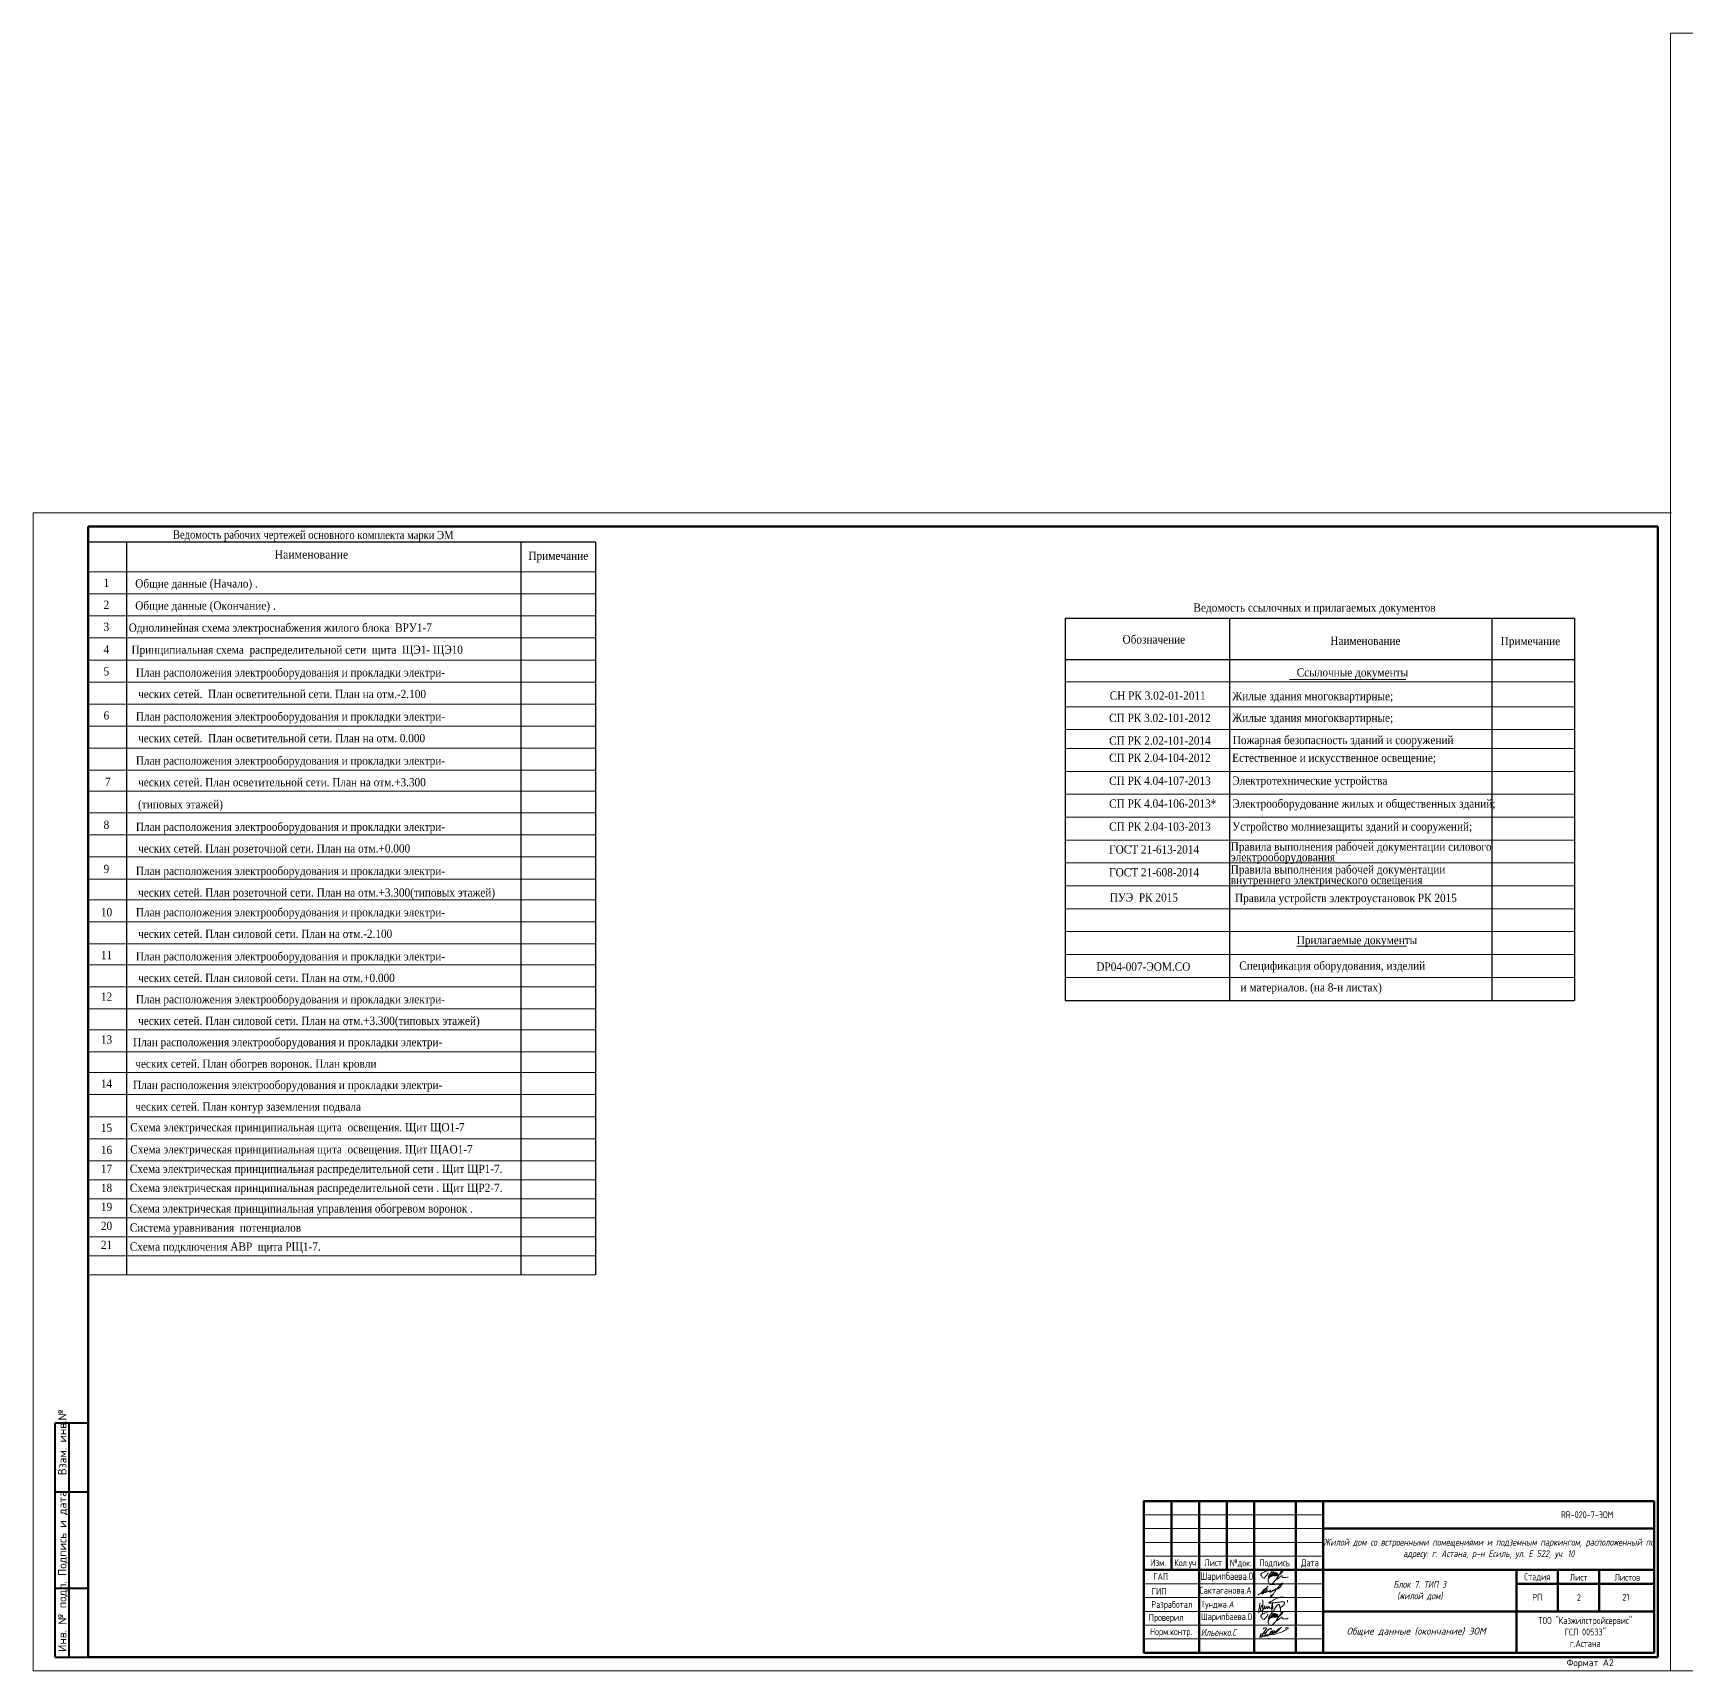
# Model space of a CAD drawing. Header units: millimetres. Extents: x 238368 to 12576735, y -3287118 to 3545602.
# Drawn here: x 5224906 to 5284862, y -2015377 to -1955977 of the extents above; entities that cross this region are included whole.
import ezdxf
from ezdxf.enums import TextEntityAlignment as Align

# ---------------------------------------------------------------- set-up
doc = ezdxf.new("R2010")
doc.units = ezdxf.units.MM
doc.layers.get('0').update_dxf_attribs({"lineweight": 13})
for name, color, linetype, lineweight in [('A-SHEET-n', 26, 'Continuous', 50), ('A-TABLE_2', 26, 'Continuous', 15), ('Frame', 7, 'Continuous', 30), ('Text standart (rus)', 7, 'Continuous', 13), ('Подпись', 162, 'Continuous', 15), ('Штамп', 7, 'Continuous', 50), ('ЭЛ текст', 7, 'Continuous', 20)]:
    doc.layers.add(name, color=color, linetype=linetype, lineweight=lineweight)
doc.layers.add('A_SHTAMP', color=7, linetype='Continuous')
doc.layers.add('ТП', color=7, linetype='Continuous')
doc.layers.add('G-IMPT', color=1, linetype='Continuous', lineweight=25, true_color=0xff0000)
doc.styles.add('GOST', font='isocpeur.ttf')
doc.styles.get("Standard").update_dxf_attribs({"font": 'isocpeur.ttf', "width": 0.8})
doc.styles.add('TNRC', font='times.ttf')
doc.styles.add('Стиль ВК', font='isocpeui.ttf', dxfattribs={"height": 250})

# ---------------------------------------------------------------- blocks, each defined once
blk = doc.blocks.new('A$C057992fb')
at = {"layer": 'G-IMPT', "color": 154, "lineweight": 9, "true_color": 0x0052a5}
for points in [[(5386, 43584), (3608, 33561), (2272, 25866), (1315, 19990), (673, 15420), (284, 11648), (84, 8160), (11, 4448), (0, 0)], [(17362, 14978), (17173, 19223), (16965, 22658), (16739, 25381), (16498, 27490), (16244, 29084), (15978, 30260), (15703, 31118), (15420, 31756), (15131, 32256), (14837, 32641), (14539, 32919), (14237, 33097), (13931, 33183), (13622, 33184), (13311, 33106), (12999, 32959), (12684, 32745), (12366, 32456), (12041, 32077), (11708, 31596), (11363, 31000), (11003, 30275), (10627, 29410), (10231, 28389), (9816, 27209), (9393, 25895), (8974, 24482), (8575, 23003), (8208, 21493), (7888, 19985), (7627, 18513), (7440, 17112), (7336, 15810), (7314, 14612), (7366, 13519), (7486, 12530), (7668, 11644), (7907, 10863), (8195, 10186), (8527, 9612), (8897, 9142), (9305, 8777), (9753, 8517), (10240, 8363), (10768, 8316), (11338, 8376), (11950, 8545), (12606, 8823), (13305, 9213), (14050, 9729), (14839, 10384), (15673, 11194), (16551, 12174), (17476, 13340), (18445, 14705), (19460, 16285), (20516, 18084), (21583, 20068), (22630, 22190), (23622, 24405), (24525, 26666), (25307, 28928), (25934, 31145), (26372, 33272)], [(16097, 57545), (16948, 53558), (17543, 49068), (17914, 44213), (18097, 39127), (18124, 33948), (18030, 28810), (17850, 23850), (17617, 19204), (17362, 14978), (17107, 11163), (16867, 7717), (16661, 4602), (16505, 1777), (16418, -797), (16416, -3160), (16517, -5352)], [(26153, 32209), (25895, 30330), (25714, 28637), (25600, 27122), (25544, 25772), (25537, 24578), (25568, 23531), (25629, 22619), (25711, 21833), (25804, 21163), (25910, 20598), (26028, 20128), (26162, 19742), (26310, 19431), (26476, 19183), (26660, 18990), (26864, 18839), (27088, 18724), (27330, 18643), (27588, 18599), (27859, 18592), (28140, 18625), (28430, 18700), (28725, 18817), (29023, 18978), (29322, 19186), (29624, 19440), (29931, 19742), (30246, 20092), (30569, 20492), (30905, 20941), (31255, 21441), (31622, 21993), (32005, 22595), (32402, 23242), (32805, 23925), (33210, 24639), (33609, 25374), (33997, 26123), (34368, 26879), (34716, 27634), (35036, 28377), (35324, 29089), (35578, 29746), (35794, 30324), (35970, 30800), (36103, 31151), (36191, 31353), (36231, 31383), (36222, 31226), (36172, 30900), (36091, 30432), (35989, 29847), (35876, 29172), (35763, 28434), (35659, 27659), (35574, 26873), (35517, 26098), (35489, 25346), (35489, 24620), (35518, 23928), (35575, 23275), (35659, 22667), (35771, 22110), (35909, 21610), (36073, 21171), (36260, 20793), (36466, 20473), (36685, 20208), (36915, 19997), (37150, 19837), (37388, 19726), (37624, 19661), (37855, 19641), (38084, 19664), (38314, 19732), (38550, 19844), (38795, 19999), (39053, 20199), (39328, 20442), (39624, 20729), (39949, 21072), (40327, 21531), (40786, 22178), (41354, 23085), (42061, 24323), (42933, 25966), (44000, 28085), (45289, 30752)], [(45289, 30752), (45193, 29549), (45189, 28434), (45266, 27408), (45412, 26467), (45615, 25610), (45863, 24833), (46144, 24136), (46448, 23516), (46762, 22970), (47088, 22494), (47426, 22085), (47777, 21738), (48141, 21448), (48522, 21211), (48918, 21024), (49332, 20881), (49764, 20778), (50210, 20715), (50666, 20689), (51127, 20699), (51588, 20744), (52046, 20822), (52495, 20932), (52931, 21072), (53351, 21240), (53755, 21429), (54145, 21630), (54523, 21834), (54890, 22034), (55249, 22220), (55601, 22384), (55948, 22518), (56292, 22615), (56630, 22672), (56964, 22689), (57292, 22666), (57613, 22603), (57927, 22497), (58232, 22351), (58527, 22162), (58812, 21931), (59086, 21665), (59345, 21371), (59590, 21055), (59817, 20726), (60025, 20390), (60214, 20054), (60380, 19726), (60522, 19413), (60643, 19121), (60745, 18858), (60828, 18631), (60897, 18446), (60951, 18310), (60994, 18229), (61028, 18212), (61053, 18265), (61072, 18394), (61082, 18607), (61085, 18910), (61080, 19312), (61067, 19818), (61046, 20436), (61017, 21173), (60979, 22037), (60930, 23046), (60867, 24217), (60787, 25567), (60689, 27116), (60568, 28881), (60423, 30881), (60251, 33133), (60050, 35627), (59827, 38246), (59589, 40840), (59343, 43265), (59096, 45372), (58857, 47015), (58632, 48047), (58429, 48321), (58253, 47740), (58102, 46404), (57969, 44464), (57850, 42072), (57740, 39378), (57633, 36532), (57525, 33685), (57409, 30988), (57284, 28562), (57153, 26405), (57023, 24487), (56899, 22776), (56789, 21242), (56697, 19853), (56632, 18578), (56598, 17386), (56601, 16252), (56642, 15168), (56719, 14133), (56833, 13145), (56981, 12204), (57164, 11307), (57381, 10452), (57631, 9640), (57912, 8868), (58221, 8143), (58550, 7470), (58897, 6856), (59254, 6308), (59616, 5832), (59979, 5434), (60336, 5120), (60685, 4899), (61035, 4788), (61395, 4804), (61776, 4965), (62189, 5291), (62644, 5799), (63153, 6508), (63724, 7435), (64368, 8590), (65082, 9949), (65861, 11478), (66703, 13144), (67602, 14912), (68556, 16750), (69559, 18623), (70608, 20499), (71698, 22347), (72815, 24148), (73946, 25887), (75077, 27549), (76194, 29118), (77283, 30579), (78331, 31916), (79323, 33114), (80250, 34161), (81114, 35062), (81923, 35826), (82684, 36461), (83405, 36975), (84092, 37377), (84754, 37677), (85396, 37881), (86026, 37995), (86642, 38007), (87244, 37903), (87828, 37665), (88394, 37279), (88940, 36729), (89464, 36000), (89965, 35077), (90441, 33950), (90895, 32642), (91328, 31182), (91744, 29598), (92145, 27920), (92534, 26177), (92913, 24397), (93285, 22610), (93651, 20844), (94005, 19119), (94339, 17458), (94647, 15880), (94921, 14407), (95154, 13058), (95337, 11856), (95465, 10819), (95531, 9968), (95543, 9316), (95509, 8874), (95439, 8654), (95340, 8667), (95223, 8926), (95096, 9442), (94969, 10227), (94849, 11280), (94744, 12550), (94660, 13977), (94604, 15497), (94582, 17049), (94602, 18569), (94670, 19997), (94792, 21269), (94974, 22338), (95219, 23220), (95526, 23945), (95898, 24541), (96335, 25040), (96838, 25471), (97409, 25864), (98048, 26249), (98754, 26652), (99520, 27086), (100336, 27556), (101191, 28070), (102075, 28637), (102979, 29263), (103892, 29957), (104805, 30725), (105708, 31571), (106590, 32485), (107443, 33451), (108256, 34457), (109020, 35487), (109726, 36526), (110363, 37561), (110923, 38576), (111398, 39560), (111792, 40508), (112111, 41417), (112362, 42284), (112549, 43107), (112680, 43884), (112761, 44611), (112798, 45287), (112795, 45909), (112743, 46476), (112635, 46989), (112459, 47448), (112207, 47852), (111867, 48203), (111432, 48499), (110891, 48742), (110229, 48931), (109415, 49064), (108413, 49143), (107185, 49165), (105696, 49131), (103909, 49038), (101787, 48887), (99295, 48678), (96414, 48410), (93204, 48092), (89742, 47736), (86105, 47351), (82372, 46947), (78619, 46537), (74925, 46129), (71367, 45734), (68011, 45361), (64873, 45013), (61956, 44689), (59265, 44390), (56804, 44117), (54576, 43870), (52586, 43649), (50837, 43455), (49330, 43288), (48048, 43152), (46968, 43048), (46071, 42979), (45334, 42949), (44737, 42959), (44258, 43013), (43877, 43113), (43578, 43262), (43368, 43463), (43263, 43719), (43275, 44033), (43420, 44408), (43710, 44848), (44161, 45355), (44785, 45932), (45597, 46584), (46612, 47318), (47846, 48142), (49313, 49064), (51028, 50092), (53008, 51235), (55267, 52500), (57821, 53896), (60672, 55423), (63771, 57048), (67055, 58728), (70464, 60422), (73935, 62088), (77407, 63685), (80817, 65170), (84104, 66503), (87226, 67646), (90228, 68586), (93175, 69313), (96130, 69819), (99160, 70093), (102328, 70127), (105700, 69912), (109340, 69439)], [(125385, 56635), (125208, 54967), (125101, 53665), (125085, 52622), (125179, 51732), (125403, 50888), (125775, 49986), (126316, 48919), (127045, 47580)]]:
    blk.add_lwpolyline(points, dxfattribs=at)

msp = doc.modelspace()

# ---------------------------------------------------------------- linework, layer by layer
for p, q in [((5224906, -1973377), (5224906, -2015377)), ((5284306, -1973377), (5224906, -1973377)), ((5284270, -2015377), (5284270, -1973377)), ((5224906, -2015377), (5284306, -2015377))]:
    msp.add_line(p, q)
at = {"color": 7, "lineweight": 30}
for p, q in [((5245297, -1974446), (5226906, -1974446)), ((5228297, -1974446), (5228297, -2001013)), ((5242587, -1974446), (5242587, -2001013)), ((5245296, -1974446), (5245296, -2001013))]:
    msp.add_line(p, q, dxfattribs=at)
at = {"lineweight": 15}
for p, q in [((5245297, -1975515), (5226906, -1975515)), ((5226906, -1976315), (5245297, -1976315)), ((5226906, -1977115), (5245297, -1977115)), ((5226906, -1977915), (5245297, -1977915)), ((5226906, -1978715), (5245297, -1978715)), ((5226906, -1979515), (5245297, -1979515)), ((5226906, -1980315), (5245297, -1980315)), ((5226906, -1981115), (5245297, -1981115)), ((5226906, -1981915), (5245297, -1981915)), ((5226906, -1982715), (5245297, -1982715)), ((5226906, -1983470), (5245297, -1983470)), ((5226906, -1984258), (5245297, -1984258)), ((5226906, -1985058), (5245297, -1985058)), ((5226906, -1985858), (5245297, -1985858)), ((5226906, -1986658), (5245297, -1986658)), ((5226906, -1987413), (5245297, -1987413)), ((5226906, -1988213), (5245297, -1988213)), ((5226906, -1989013), (5245297, -1989013)), ((5226906, -1989768), (5245297, -1989768)), ((5226906, -1990568), (5245297, -1990568)), ((5226906, -1991368), (5245297, -1991368)), ((5226906, -1992122), (5245297, -1992122)), ((5226906, -1992922), (5245297, -1992922)), ((5226906, -1993677), (5245297, -1993677)), ((5226906, -1994477), (5245297, -1994477)), ((5226906, -1995277), (5245297, -1995277)), ((5226906, -1996077), (5245297, -1996077)), ((5226906, -1996877), (5245297, -1996877)), ((5226906, -1997566), (5245297, -1997566)), ((5226906, -1997566), (5245297, -1997566)), ((5226906, -1998256), (5245297, -1998256)), ((5226906, -1998945), (5245297, -1998945)), ((5226906, -1999634), (5245297, -1999634)), ((5226906, -2000324), (5245297, -2000324)), ((5226906, -2001013), (5245297, -2001013))]:
    msp.add_line(p, q, dxfattribs=at)
at = {"lineweight": 30}
msp.add_line((5225712, -2014877), (5226912, -2014877), dxfattribs=at)
at = {"layer": 'A-SHEET-n', "color": 0}
for p, q in [((5266179, -2011731), (5266179, -2009216)), ((5267179, -2014716), (5267179, -2009216)), ((5268179, -2011716), (5268179, -2009216)), ((5269179, -2014716), (5269179, -2009216)), ((5270679, -2014716), (5270679, -2009216)), ((5271679, -2014716), (5271679, -2009216)), ((5271679, -2010216), (5283679, -2010216)), ((5265179, -2011716), (5271679, -2011716)), ((5271679, -2011716), (5283679, -2011716)), ((5278679, -2011716), (5278679, -2014716)), ((5271679, -2013216), (5283679, -2013216))]:
    msp.add_line(p, q, dxfattribs=at)
at = {"layer": 'A-SHEET-n', "color": 0, "linetype": 'Continuous'}
for p, q in [((5280179, -2011716), (5280179, -2013216)), ((5281679, -2011716), (5281679, -2013216)), ((5278679, -2012216), (5283679, -2012216))]:
    msp.add_line(p, q, dxfattribs=at)
at = {"layer": 'A-SHEET-n', "linetype": 'Continuous', "lineweight": 13}
msp.add_line((5278679, -2013216), (5283679, -2013216), dxfattribs=at)
at = {"layer": 'A-SHEET-n', "color": 0}
msp.add_lwpolyline([(5283679, -2009216), (5265179, -2009216), (5265179, -2014716), (5283679, -2014716)], close=True, dxfattribs=at)
at = {"layer": 'A-TABLE_2', "color": 0}
for p, q in [((5265179, -2009716), (5271679, -2009716)), ((5265179, -2010216), (5271679, -2010216)), ((5265179, -2010716), (5271679, -2010716)), ((5265179, -2011216), (5271679, -2011216)), ((5265179, -2012216), (5271679, -2012216)), ((5265179, -2012716), (5271679, -2012716)), ((5265179, -2013216), (5271679, -2013216)), ((5265179, -2013716), (5271679, -2013716)), ((5265179, -2014216), (5271679, -2014216))]:
    msp.add_line(p, q, dxfattribs=at)
at = {"layer": 'Frame', "lineweight": 50}
for p, q in [((5226906, -1973877), (5226906, -2014877)), ((5283806, -1973877), (5226906, -1973877)), ((5283806, -2014877), (5283806, -1973877)), ((5226906, -2014877), (5283806, -2014877))]:
    msp.add_line(p, q, dxfattribs=at)
at = {"layer": 'Text standart (rus)', "lineweight": 30}
msp.add_line((5262325, -1977201), (5262325, -1991058), dxfattribs=at)
at = {"layer": 'Text standart (rus)'}
for p, q in [((5262325, -1979501), (5280786, -1979501)), ((5270449, -1979417), (5274667, -1979417)), ((5262325, -1980414), (5280786, -1980414)), ((5262325, -1981237), (5280786, -1981237)), ((5262325, -1981923), (5280786, -1981923)), ((5262325, -1981923), (5280786, -1981923)), ((5262325, -1982753), (5280786, -1982753)), ((5262325, -1983584), (5280786, -1983584)), ((5262325, -1984414), (5280786, -1984414)), ((5262325, -1985245), (5280786, -1985245)), ((5262325, -1986075), (5280786, -1986075)), ((5262325, -1986905), (5280786, -1986905)), ((5262325, -1987736), (5280786, -1987736)), ((5262325, -1988566), (5280786, -1988566)), ((5270726, -1989096), (5274700, -1989096)), ((5262325, -1989397), (5280786, -1989397)), ((5262325, -1990227), (5280786, -1990227))]:
    msp.add_line(p, q, dxfattribs=at)
msp.add_lwpolyline([(5403170, -1955977), (5403170, -2015377), (5284270, -2015377), (5284270, -1955977)], close=True, dxfattribs=at)
at = {"layer": 'Text standart (rus)', "lineweight": 30}
for points in [[(5262325, -1977201), (5280786, -1977201)], [(5268285, -1977201), (5268285, -1991058)], [(5277786, -1977201), (5277793, -1991058)], [(5280786, -1977201), (5280786, -1991058)], [(5262325, -1978701), (5280786, -1978701)], [(5262325, -1991058), (5280786, -1991058)]]:
    msp.add_lwpolyline(points, dxfattribs=at)
at = {"layer": 'Подпись', "color": 0, "lineweight": 13}
for p, q in [((5269301, -2012631), (5269558, -2012459)), ((5269671, -2012298), (5269461, -2012597)), ((5269724, -2012255), (5270113, -2012228))]:
    msp.add_line(p, q, dxfattribs=at)
for points in [[(5269416, -2011886), (5269416, -2011886), (5269416, -2011845), (5269501, -2011812), (5269532, -2011796)], [(5269491, -2011997), (5269491, -2011997), (5269480, -2011992), (5269416, -2011912), (5269416, -2011886)], [(5269584, -2011958), (5269584, -2011958), (5269558, -2011993), (5269538, -2012019), (5269491, -2011997)], [(5269532, -2011796), (5269532, -2011796), (5269565, -2011778), (5269811, -2011689), (5269820, -2011745)], [(5269639, -2011891), (5269639, -2011891), (5269619, -2011917), (5269605, -2011930), (5269584, -2011958)], [(5269678, -2011820), (5269661, -2011855), (5269665, -2011858), (5269639, -2011891)], [(5269757, -2011852), (5269757, -2011852), (5269749, -2011864), (5269666, -2011989), (5269705, -2011984)], [(5269721, -2012201), (5269721, -2012201), (5269647, -2012138), (5269689, -2012030), (5269745, -2011965)], [(5269705, -2011984), (5269705, -2011984), (5269715, -2011983), (5269858, -2011828), (5269867, -2011815)], [(5269745, -2011965), (5269745, -2011965), (5269785, -2011919), (5269834, -2011886), (5269894, -2011874)], [(5269820, -2011745), (5269820, -2011745), (5269829, -2011797), (5269786, -2011813), (5269757, -2011852)], [(5269777, -2011914), (5269777, -2011914), (5269758, -2011932), (5269786, -2011971), (5269851, -2011899)], [(5269882, -2011786), (5269882, -2011786), (5269856, -2011786), (5269804, -2011888), (5269777, -2011914)], [(5269986, -2012033), (5269986, -2012033), (5269968, -2012066), (5269856, -2012198), (5269830, -2012214)], [(5269854, -2011899), (5269854, -2011899), (5269836, -2011918), (5269851, -2011946), (5269900, -2011893)], [(5269851, -2011899), (5269851, -2011899), (5269862, -2011887), (5269953, -2011799), (5269936, -2011788)], [(5269936, -2011788), (5269936, -2011788), (5269928, -2011784), (5269868, -2011885), (5269854, -2011899)], [(5269964, -2011831), (5269964, -2011831), (5269959, -2011831), (5269866, -2011941), (5269929, -2011927)], [(5269867, -2011815), (5269867, -2011815), (5269873, -2011806), (5269889, -2011802), (5269882, -2011786)], [(5269894, -2011874), (5269894, -2011874), (5269917, -2011869), (5269947, -2011869), (5269974, -2011872)], [(5269900, -2011893), (5269900, -2011893), (5269901, -2011892), (5269990, -2011828), (5269964, -2011831)], [(5269990, -2011819), (5269990, -2011819), (5269977, -2011820), (5269913, -2011867), (5269913, -2011901)], [(5269913, -2011901), (5269913, -2011901), (5269913, -2011955), (5269937, -2011915), (5269983, -2011883)], [(5269929, -2011927), (5269929, -2011927), (5269969, -2011918), (5270043, -2011816), (5269990, -2011819)], [(5269952, -2011897), (5269952, -2011897), (5269945, -2011949), (5269969, -2011932), (5270010, -2011913)], [(5270021, -2011977), (5270021, -2011977), (5270012, -2012040), (5269950, -2012091), (5270077, -2011996)], [(5269983, -2011883), (5269983, -2011883), (5270012, -2011862), (5269959, -2011835), (5269952, -2011897)], [(5269974, -2011872), (5269974, -2011872), (5270005, -2011875), (5270035, -2011884), (5270035, -2011922)], [(5270075, -2011897), (5270075, -2011897), (5270074, -2011897), (5269986, -2012032), (5269986, -2012033)], [(5270010, -2011913), (5270010, -2011913), (5270026, -2011906), (5270050, -2011892), (5270092, -2011878)], [(5270035, -2011922), (5270035, -2011922), (5270035, -2011960), (5270022, -2011967), (5270021, -2011977)], [(5270215, -2011731), (5270215, -2011731), (5270159, -2011731), (5270120, -2011849), (5270075, -2011897)], [(5270077, -2011996), (5270077, -2011996), (5270094, -2011984), (5270184, -2011901), (5270184, -2011939)], [(5270092, -2011878), (5270092, -2011878), (5270113, -2011871), (5270132, -2011844), (5270150, -2011836)], [(5270150, -2011836), (5270180, -2011812), (5270215, -2011771), (5270215, -2011731)], [(5270184, -2011939), (5270184, -2011939), (5270184, -2011992), (5270215, -2011990), (5270294, -2011990)], [(5270294, -2011990), (5270294, -2011990), (5270324, -2011990), (5270379, -2011982), (5270405, -2011966)], [(5269830, -2012214), (5269830, -2012214), (5269785, -2012242), (5269767, -2012240), (5269721, -2012201)], [(5269416, -2013386), (5269416, -2013386), (5269416, -2013345), (5269501, -2013312), (5269532, -2013296)], [(5269532, -2013296), (5269532, -2013296), (5269565, -2013278), (5269811, -2013189), (5269820, -2013245)], [(5269820, -2013245), (5269820, -2013245), (5269829, -2013297), (5269786, -2013313), (5269757, -2013352)], [(5269882, -2013286), (5269882, -2013286), (5269856, -2013286), (5269804, -2013388), (5269777, -2013414)], [(5269851, -2013399), (5269851, -2013399), (5269862, -2013387), (5269953, -2013299), (5269936, -2013288)], [(5269936, -2013288), (5269936, -2013288), (5269928, -2013284), (5269868, -2013385), (5269854, -2013399)], [(5269867, -2013315), (5269867, -2013315), (5269873, -2013306), (5269889, -2013302), (5269882, -2013286)], [(5270215, -2013231), (5270215, -2013231), (5270159, -2013231), (5270120, -2013349), (5270075, -2013397)], [(5270150, -2013336), (5270180, -2013312), (5270215, -2013271), (5270215, -2013231)], [(5269491, -2013497), (5269491, -2013497), (5269480, -2013492), (5269416, -2013412), (5269416, -2013386)], [(5269584, -2013458), (5269584, -2013458), (5269558, -2013493), (5269538, -2013519), (5269491, -2013497)], [(5269639, -2013391), (5269639, -2013391), (5269619, -2013417), (5269605, -2013430), (5269584, -2013458)], [(5269678, -2013320), (5269661, -2013355), (5269665, -2013358), (5269639, -2013391)], [(5269757, -2013352), (5269757, -2013352), (5269749, -2013364), (5269666, -2013489), (5269705, -2013484)], [(5269721, -2013701), (5269721, -2013701), (5269647, -2013638), (5269689, -2013530), (5269745, -2013465)], [(5269705, -2013484), (5269705, -2013484), (5269715, -2013483), (5269858, -2013328), (5269867, -2013315)], [(5269830, -2013714), (5269830, -2013714), (5269785, -2013742), (5269767, -2013740), (5269721, -2013701)], [(5269745, -2013465), (5269745, -2013465), (5269785, -2013419), (5269834, -2013386), (5269894, -2013374)], [(5269777, -2013414), (5269777, -2013414), (5269758, -2013432), (5269786, -2013471), (5269851, -2013399)], [(5269986, -2013533), (5269986, -2013533), (5269968, -2013566), (5269856, -2013698), (5269830, -2013714)], [(5269854, -2013399), (5269854, -2013399), (5269836, -2013418), (5269851, -2013446), (5269900, -2013393)], [(5269964, -2013331), (5269964, -2013331), (5269959, -2013331), (5269866, -2013441), (5269929, -2013427)], [(5269894, -2013374), (5269894, -2013374), (5269917, -2013369), (5269947, -2013369), (5269974, -2013372)], [(5269900, -2013393), (5269900, -2013393), (5269901, -2013392), (5269990, -2013328), (5269964, -2013331)], [(5269990, -2013319), (5269990, -2013319), (5269977, -2013320), (5269913, -2013367), (5269913, -2013401)], [(5269913, -2013401), (5269913, -2013401), (5269913, -2013455), (5269937, -2013415), (5269983, -2013383)], [(5269929, -2013427), (5269929, -2013427), (5269969, -2013418), (5270043, -2013316), (5269990, -2013319)], [(5269952, -2013397), (5269952, -2013397), (5269945, -2013449), (5269969, -2013432), (5270010, -2013413)], [(5270021, -2013477), (5270021, -2013477), (5270012, -2013540), (5269950, -2013591), (5270077, -2013496)], [(5269983, -2013383), (5269983, -2013383), (5270012, -2013362), (5269959, -2013335), (5269952, -2013397)], [(5269974, -2013372), (5269974, -2013372), (5270005, -2013375), (5270035, -2013384), (5270035, -2013422)], [(5270075, -2013397), (5270075, -2013397), (5270074, -2013397), (5269986, -2013532), (5269986, -2013533)], [(5270010, -2013413), (5270010, -2013413), (5270026, -2013406), (5270050, -2013392), (5270092, -2013378)], [(5270035, -2013422), (5270035, -2013422), (5270035, -2013460), (5270022, -2013467), (5270021, -2013477)], [(5270077, -2013496), (5270077, -2013496), (5270094, -2013484), (5270184, -2013401), (5270184, -2013439)], [(5270092, -2013378), (5270092, -2013378), (5270113, -2013371), (5270132, -2013344), (5270150, -2013336)], [(5270184, -2013439), (5270184, -2013439), (5270184, -2013492), (5270215, -2013490), (5270294, -2013490)], [(5270294, -2013490), (5270294, -2013490), (5270324, -2013490), (5270379, -2013482), (5270405, -2013466)]]:
    msp.add_open_spline(points, degree=3, dxfattribs=at)
for points, knots in [([(5269601, -2012481), (5269598, -2012486), (5269573, -2012519), (5269604, -2012505), (5269632, -2012477), (5269640, -2012461), (5269643, -2012441), (5269640, -2012419), (5269630, -2012400), (5269615, -2012387), (5269596, -2012383), (5269570, -2012395), (5269546, -2012415), (5269523, -2012435), (5269503, -2012457), (5269485, -2012476), (5269471, -2012494), (5269461, -2012508), (5269451, -2012523), (5269441, -2012544), (5269435, -2012566), (5269459, -2012577), (5269488, -2012573), (5269519, -2012557), (5269556, -2012539), (5269599, -2012524), (5269639, -2012512), (5269678, -2012503), (5269708, -2012496), (5269735, -2012485), (5269768, -2012465), (5269793, -2012450), (5269765, -2012476), (5269733, -2012518), (5269739, -2012528), (5269770, -2012516), (5269789, -2012509), (5269808, -2012499), (5269822, -2012485), (5269831, -2012467), (5269848, -2012456), (5269888, -2012455), (5269850, -2012440), (5269854, -2012476), (5269873, -2012466), (5269893, -2012453), (5269911, -2012445), (5269926, -2012438), (5269942, -2012426), (5269979, -2012400), (5269959, -2012392), (5269933, -2012419), (5269926, -2012440), (5269943, -2012438), (5269970, -2012423), (5269990, -2012413), (5270009, -2012405), (5270031, -2012395), (5270053, -2012384), (5270074, -2012371), (5270093, -2012356), (5270110, -2012339), (5270124, -2012322), (5270137, -2012307), (5270149, -2012291), (5270163, -2012276), (5270178, -2012259), (5270192, -2012240), (5270203, -2012220), (5270214, -2012194), (5270201, -2012191), (5270155, -2012220), (5270126, -2012241), (5270100, -2012267), (5270079, -2012293), (5270063, -2012315), (5270035, -2012353), (5269992, -2012408), (5269942, -2012474), (5269905, -2012529), (5269882, -2012564), (5269863, -2012593), (5269843, -2012622), (5269823, -2012650), (5269806, -2012674), (5269792, -2012692), (5269778, -2012709), (5269763, -2012726), (5269746, -2012743), (5269749, -2012718), (5269759, -2012685), (5269768, -2012661), (5269778, -2012639), (5269786, -2012621), (5269790, -2012611)], [0, 0, 0, 0, 0.00060755, 0.00247273, 0.00315236, 0.00383199, 0.00449622, 0.00516044, 0.00586758, 0.00639794, 0.00702849, 0.00793602, 0.00902725, 0.00966472, 0.01093966, 0.01204751, 0.01260144, 0.01315537, 0.01360808, 0.01406079, 0.01496622, 0.0157244, 0.01659251, 0.01750874, 0.01927518, 0.02058351, 0.02197982, 0.02337612, 0.0244073, 0.02543847, 0.02620867, 0.02697888, 0.02843492, 0.02901787, 0.03009652, 0.03055027, 0.03141584, 0.03199288, 0.03273637, 0.03356858, 0.03406091, 0.03453927, 0.03569146, 0.03623139, 0.03687441, 0.03740068, 0.03795656, 0.0388348, 0.03945149, 0.04006819, 0.04155671, 0.04199123, 0.04256485, 0.0434437, 0.04406192, 0.04468015, 0.0455023, 0.04632445, 0.04712656, 0.04792867, 0.04873079, 0.0495329, 0.05018967, 0.05084645, 0.05150323, 0.05216, 0.05304957, 0.05393914, 0.05438392, 0.0548287, 0.05606482, 0.05675794, 0.05840456, 0.05970462, 0.06100469, 0.06165472, 0.06230475, 0.06550751, 0.06871026, 0.07037213, 0.072034, 0.07286494, 0.07369587, 0.07535774, 0.07625447, 0.07715121, 0.07759957, 0.07804794, 0.07872049, 0.07973911, 0.08053355, 0.08106318, 0.08212244, 0.08318169, 0.08318169, 0.08318169, 0.08318169]), ([(5269514, -2013866), (5269511, -2013852), (5269501, -2013805), (5269680, -2013810), (5269508, -2013957), (5269461, -2014151), (5269364, -2014033), (5269598, -2014037), (5269609, -2013916), (5269811, -2013795), (5269805, -2013875), (5269756, -2013834), (5269694, -2013879), (5269633, -2013942), (5269580, -2014020), (5269590, -2014148), (5269733, -2014069), (5269822, -2013904), (5269750, -2013991), (5269735, -2014016), (5269708, -2014083), (5269709, -2014022), (5269779, -2013998), (5269809, -2013953), (5269838, -2013911), (5269872, -2013973), (5269831, -2013995), (5269799, -2014053), (5269838, -2013963), (5269852, -2013941), (5269921, -2013904), (5269909, -2013948), (5269902, -2013970), (5269875, -2014017), (5269941, -2014002), (5269966, -2013975), (5270020, -2013942), (5270062, -2013882), (5270223, -2013745), (5270043, -2013871), (5269968, -2013945), (5269823, -2014045), (5269636, -2014085), (5269510, -2014140), (5269320, -2014166), (5269526, -2014061), (5269708, -2014088), (5269987, -2014034), (5270210, -2013953), (5270314, -2013887), (5270469, -2013815), (5270322, -2013790), (5270316, -2013829), (5270314, -2013838)], [0, 0, 0, 0, 0.356616, 1.272558, 2.865807, 4.634394, 4.986691, 6.409221, 8.252639, 9.710469, 9.818151, 10.27956, 10.749416, 11.964584, 12.986681, 13.504455, 15.222795, 16.1628, 16.79385, 17.272401, 17.706783, 17.7859, 18.807471, 19.425643, 19.649559, 19.990004, 20.751177, 20.937822, 21.514628, 22.132842, 22.608707, 22.709584, 23.323215, 23.47388, 24.059158, 24.304273, 24.717302, 25.808766, 27.030189, 28.417996, 29.437299, 30.808377, 33.450094, 34.77735, 35.868975, 36.799427, 39.193349, 42.486695, 44.905411, 45.880086, 46.93717, 47.809076, 48.05934, 48.05934, 48.05934, 48.05934])]:
    msp.add_open_spline(points, degree=3, knots=knots, dxfattribs=at)
at = {"layer": 'ТП', "lineweight": 40}
for p, q in [((5225712, -2006377), (5226912, -2006377)), ((5225712, -2014877), (5225712, -2006377)), ((5226212, -2014877), (5226212, -2006377)), ((5225712, -2008877), (5226912, -2008877)), ((5225712, -2012377), (5226912, -2012377)), ((5225712, -2014877), (5226912, -2014877))]:
    msp.add_line(p, q, dxfattribs=at)

# ---------------------------------------------------------------- block references
at = {"color": 0, "xscale": 0.008271777308926935, "yscale": 0.008271777308926935, "zscale": 0.008271777308926935}
msp.add_blockref('A$C057992fb', (5269343, -2013277), dxfattribs=at)

# ---------------------------------------------------------------- texts
at = {"lineweight": 15, "style": 'TNRC', "width": 0.863375}
msp.add_text('Ведомость рабочих чертежей основного комплекта марки ЭМ', height=300, rotation=359.8828, dxfattribs=at).set_placement((5229977, -1974311), (5240144, -1974332), align=Align.FIT)
at = {"lineweight": 15, "style": 'TNRC'}
for s, width, p, p2 in [('Наименование', 0.96514, (5233661, -1975036), (5236330, -1975036)), ('Примечание', 0.926233, (5242862, -1975084), (5245035, -1975084))]:
    msp.add_text(s, height=300, dxfattribs=dict(at, width=width)).set_placement(p, p2, align=Align.FIT)
at = {"lineweight": 15, "style": 'TNRC', "width": 0.9}
for s, p in [('1', (5227463, -1976063)), ('Общие данные (Начало) .  ', (5228609, -1976090)), ('2', (5227463, -1976863)), ('Общие данные (Окончание) .  ', (5228609, -1976890)), ('Ведомость ссылочных и прилагаемых документов', (5266974, -1976963)), ('3', (5227463, -1977663)), ('Однолинейная схема электроснабжения жилого блока  ВРУ1-7', (5228373, -1977690)), ('Обозначение', (5264401, -1978117)), ('Наименование', (5271934, -1978166)), ('Примечание', (5278109, -1978175)), ('4', (5227463, -1978475)), (' Принципиальная схема  распределительной сети  щита  ЩЭ1- ЩЭ10', (5228373, -1978490)), ('5', (5227463, -1979275)), ('План расположения электрооборудования и прокладки электри-', (5228632, -1979313, 96)), ('Ссылочные документы', (5270717, -1979310)), ('ческих сетей.  План осветительной сети. План на отм.-2.100  ', (5228713, -1980096, 96)), ('СН РК 3.02-01-2011  ', (5263937, -1980154)), ('Жилые здания многоквартирные;', (5268378, -1980173)), ('6', (5227463, -1980875)), ('План расположения электрооборудования и прокладки электри-', (5228632, -1980913, 96)), ('СП РК 3.02-101-2012', (5263916, -1980964)), ('Жилые здания многоквартирные;', (5268378, -1980961)), ('ческих сетей.  План осветительной сети. План на отм. 0.000', (5228713, -1981696, 96)), ('СП РК 2.02-101-2014', (5263916, -1981786)), ('Пожарная безопасность зданий и сооружений', (5268400, -1981766)), ('СП РК 2.04-104-2012', (5263916, -1982411)), ('Естественное и искусственное освещение;', (5268378, -1982409)), ('План расположения электрооборудования и прокладки электри-', (5228632, -1982513, 96)), ('7', (5227511, -1983285)), ('ческих сетей. План осветительной сети. План на отм.+3.300 ', (5228713, -1983296, 96)), ('СП РК 4.04-107-2013', (5263916, -1983242)), ('Электротехнические устройства', (5268378, -1983239)), ('(типовых этажей) ', (5228713, -1984096, 96)), ('СП РК 4.04-106-2013* ', (5263916, -1984072)), ('Электрооборудование жилых и общественных зданий;', (5268378, -1984069)), ('8', (5227463, -1984840)), ('План расположения электрооборудования и прокладки электри-', (5228632, -1984913, 96)), ('СП РК 2.04-103-2013', (5263916, -1984902)), ('Устройство молниезащиты зданий и сооружений;', (5268378, -1984900)), ('ческих сетей. План розеточной сети. План на отм.+0.000 ', (5228713, -1985696, 96)), ('ГОСТ 21-613-2014', (5263916, -1985733)), ('Правила выполнения рабочей документации силового ', (5268323, -1985631)), ('электрооборудования', (5268330, -1986013)), ('9', (5227463, -1986440)), ('План расположения электрооборудования и прокладки электри-', (5228632, -1986513, 96)), ('ГОСТ 21-608-2014', (5263916, -1986563)), ('Правила выполнения рабочей документации  ', (5268323, -1986461)), ('внутреннего электрического освещения', (5268330, -1986843)), ('ческих сетей. План розеточной сети. План на отм.+3.300(типовых этажей)  ', (5228713, -1987296, 96)), ('ПУЭ  РК 2015', (5263937, -1987476)), (' Правила устройств электроустановок РК 2015 ', (5268378, -1987494)), ('10', (5227365, -1988010)), ('План расположения электрооборудования и прокладки электри-', (5228632, -1988011, 96)), ('ческих сетей. План силовой сети. План на отм.-2.100  ', (5228713, -1988793, 96)), ('Прилагаемые документы', (5270717, -1989020)), ('11', (5227365, -1989565)), ('План расположения электрооборудования и прокладки электри-', (5228632, -1989611, 96)), ('DP04-007-ЭОМ.СО ', (5263452, -1989983)), ('Спецификация оборудования, изделий ', (5268635, -1989948)), ('ческих сетей. План силовой сети. План на отм.+0.000  ', (5228713, -1990393, 96)), ('и материалов. (на 8-и листах)', (5268679, -1990735)), ('12', (5227365, -1991074)), ('План расположения электрооборудования и прокладки электри-', (5228632, -1991165, 96)), ('ческих сетей. План силовой сети. План на отм.+3.300(типовых этажей)  ', (5228713, -1991948, 96)), ('13', (5227365, -1992629)), ('План расположения электрооборудования и прокладки электри-', (5228531, -1992720, 96)), ('ческих сетей. План обогрев воронок. План кровли', (5228613, -1993503, 96)), ('14', (5227365, -1994229)), ('План расположения электрооборудования и прокладки электри-', (5228531, -1994275, 96)), ('ческих сетей. План контур заземления подвала  ', (5228613, -1995058, 96)), ('15', (5227365, -1995829)), ('Схема электрическая принципиальная щита  освещения. Щит ЩО1-7', (5228430, -1995809)), ('16', (5227365, -1996629)), ('Схема электрическая принципиальная щита  освещения. Щит ЩАО1-7', (5228430, -1996609)), ('17', (5227365, -1997319)), ('Схема электрическая принципиальная распределительной сети . Щит ЩР1-7.', (5228414, -1997317)), ('18', (5227365, -1998008)), ('Схема электрическая принципиальная распределительной сети . Щит ЩР2-7.', (5228414, -1998007)), ('19', (5227365, -1998697)), ('Схема электрическая принципиальная управления обогревом воронок .', (5228405, -1998753)), ('20', (5227365, -1999386)), ('Система уравнивания  потенциалов  ', (5228412, -1999448)), ('21', (5227365, -2000076)), ('Схема подключения АВР  щита РЩ1-7.', (5228412, -2000138))]:
    msp.add_text(s, height=300, dxfattribs=at).set_placement(p)
at = {"linetype": 'Continuous', "style": 'GOST'}
msp.add_text('Инв. № подл. Подпись и дата   Взам. инв.№', height=300, rotation=90, dxfattribs=at).set_placement((5226116, -2014684))
at = {"layer": 'A-SHEET-n', "color": 0, "lineweight": 50, "style": 'GOST', "width": 0.8}
for s, height, p in [('Шарипбаева.О', 270.34, (5267219, -2012075)), ('Сактаганова.А', 250, (5267199, -2012576)), ('Шарипбаева.О', 250, (5267240, -2013534))]:
    msp.add_text(s, height=height, dxfattribs=at).set_placement(p)
at = {"layer": 'A-SHEET-n', "color": 0, "linetype": 'Continuous', "char_height": 250, "attachment_point": 5}
for s, insert, width in [('{\\fISOCPEUR|b0|i1|c204|p34;Жилой дом со встроенными помещениями и подземным паркингом, расположенный по адресу: г. Астана, р-н Есиль, ул. Е 522, уч. 10}', (5277679, -2010951), 12000), ('\\A1;Кол.уч', (5266672, -2011486), 6000), ('\\A1;Лист', (5267688, -2011449), 6000), ('\\A1;№док.', (5268687, -2011478), 6000), ('\\A1;Подпись', (5269915, -2011475), 6000), ('\\A1;Дата', (5271197, -2011480), 6000), ('\\A1;ГAП', (5265784, -2011956), 6000), ('\\A1;Стадия', (5279434, -2011983), 6000), ('\\A1;Лист', (5280936, -2011983), 6000), ('\\A1;Листов', (5282700, -2011983), 6000), ('\\A1;ГИП', (5265726, -2012493), 6000), ('{\\fISOCPEUR|b0|i1|c204|p34;Блок 7. ТИП 3\\P(жилой дом)}', (5275179, -2012466), 7000), ('\\A1;РП', (5279434, -2012707), 1380.27), ('\\A1;2', (5280943, -2012719), 1609.61), ('\\A1;21', (5282649, -2012707), 1609.61), ('\\A1;Разработал', (5266188, -2012998), 6000), ('\\A1;Проверил', (5265985, -2013470), 6000), ('\\A1;Норм.контр.', (5266162, -2013984), 6000), ('ТОО "Казжилстройсервис"\\PГСЛ 00533"\\Pг.Астана', (5281179, -2013966), 6000)]:
    msp.add_mtext(s, dxfattribs=dict(at, insert=insert, width=width))
at = {"layer": 'A-SHEET-n', "color": 0, "linetype": 'Continuous', "lineweight": 13, "insert": (5265697, -2011449), "char_height": 250, "width": 6000, "attachment_point": 5}
msp.add_mtext('\\A1;Изм.', dxfattribs=at)
at = {"layer": 'A-SHEET-n', "color": 0, "lineweight": 30, "insert": (5267245, -2012848), "char_height": 230, "attachment_point": 1}
msp.add_mtext_dynamic_manual_height_columns('Тунджа{\\fGOST Common|b0|i1|c0|p34;.\\fGOST Common|b0|i1|c162|p34;A }', width=1627.43, gutter_width=1, heights=[0], dxfattribs=at)
at = {"layer": 'A-SHEET-n', "color": 0, "linetype": 'Continuous', "lineweight": 30, "insert": (5268217, -2013983), "char_height": 250, "width": 1958.9, "attachment_point": 5, "style": 'GOST'}
msp.add_mtext('\\A1;\\pxql;{\\fGOST Common|b0|i1|c204|p34;\\W0.8;Ильенко\\fGOST Common|b0|i1|c0|p34;.\\fGOST Common|b0|i1|c204|p34;С}', dxfattribs=at)
at = {"layer": 'A_SHTAMP', "color": 0, "linetype": 'Continuous', "lineweight": 13, "insert": (5281246, -2009712), "char_height": 250, "width": 3167.44, "attachment_point": 5}
msp.add_mtext('RR-020-7-ЭОМ', dxfattribs=at)
at = {"layer": 'Штамп', "color": 7, "lineweight": 13, "insert": (5275046, -2013968, -317603), "char_height": 250, "width": 5631.8, "attachment_point": 5, "style": 'Стиль ВК'}
msp.add_mtext('Общие данные (окончание) ЭОМ', dxfattribs=at)
at = {"layer": 'ЭЛ текст', "color": 7, "lineweight": 30, "style": 'GOST'}
msp.add_text('Формат А2', height=250, dxfattribs=at).set_placement((5280500, -2015200))

doc.saveas('drawing.dxf')
